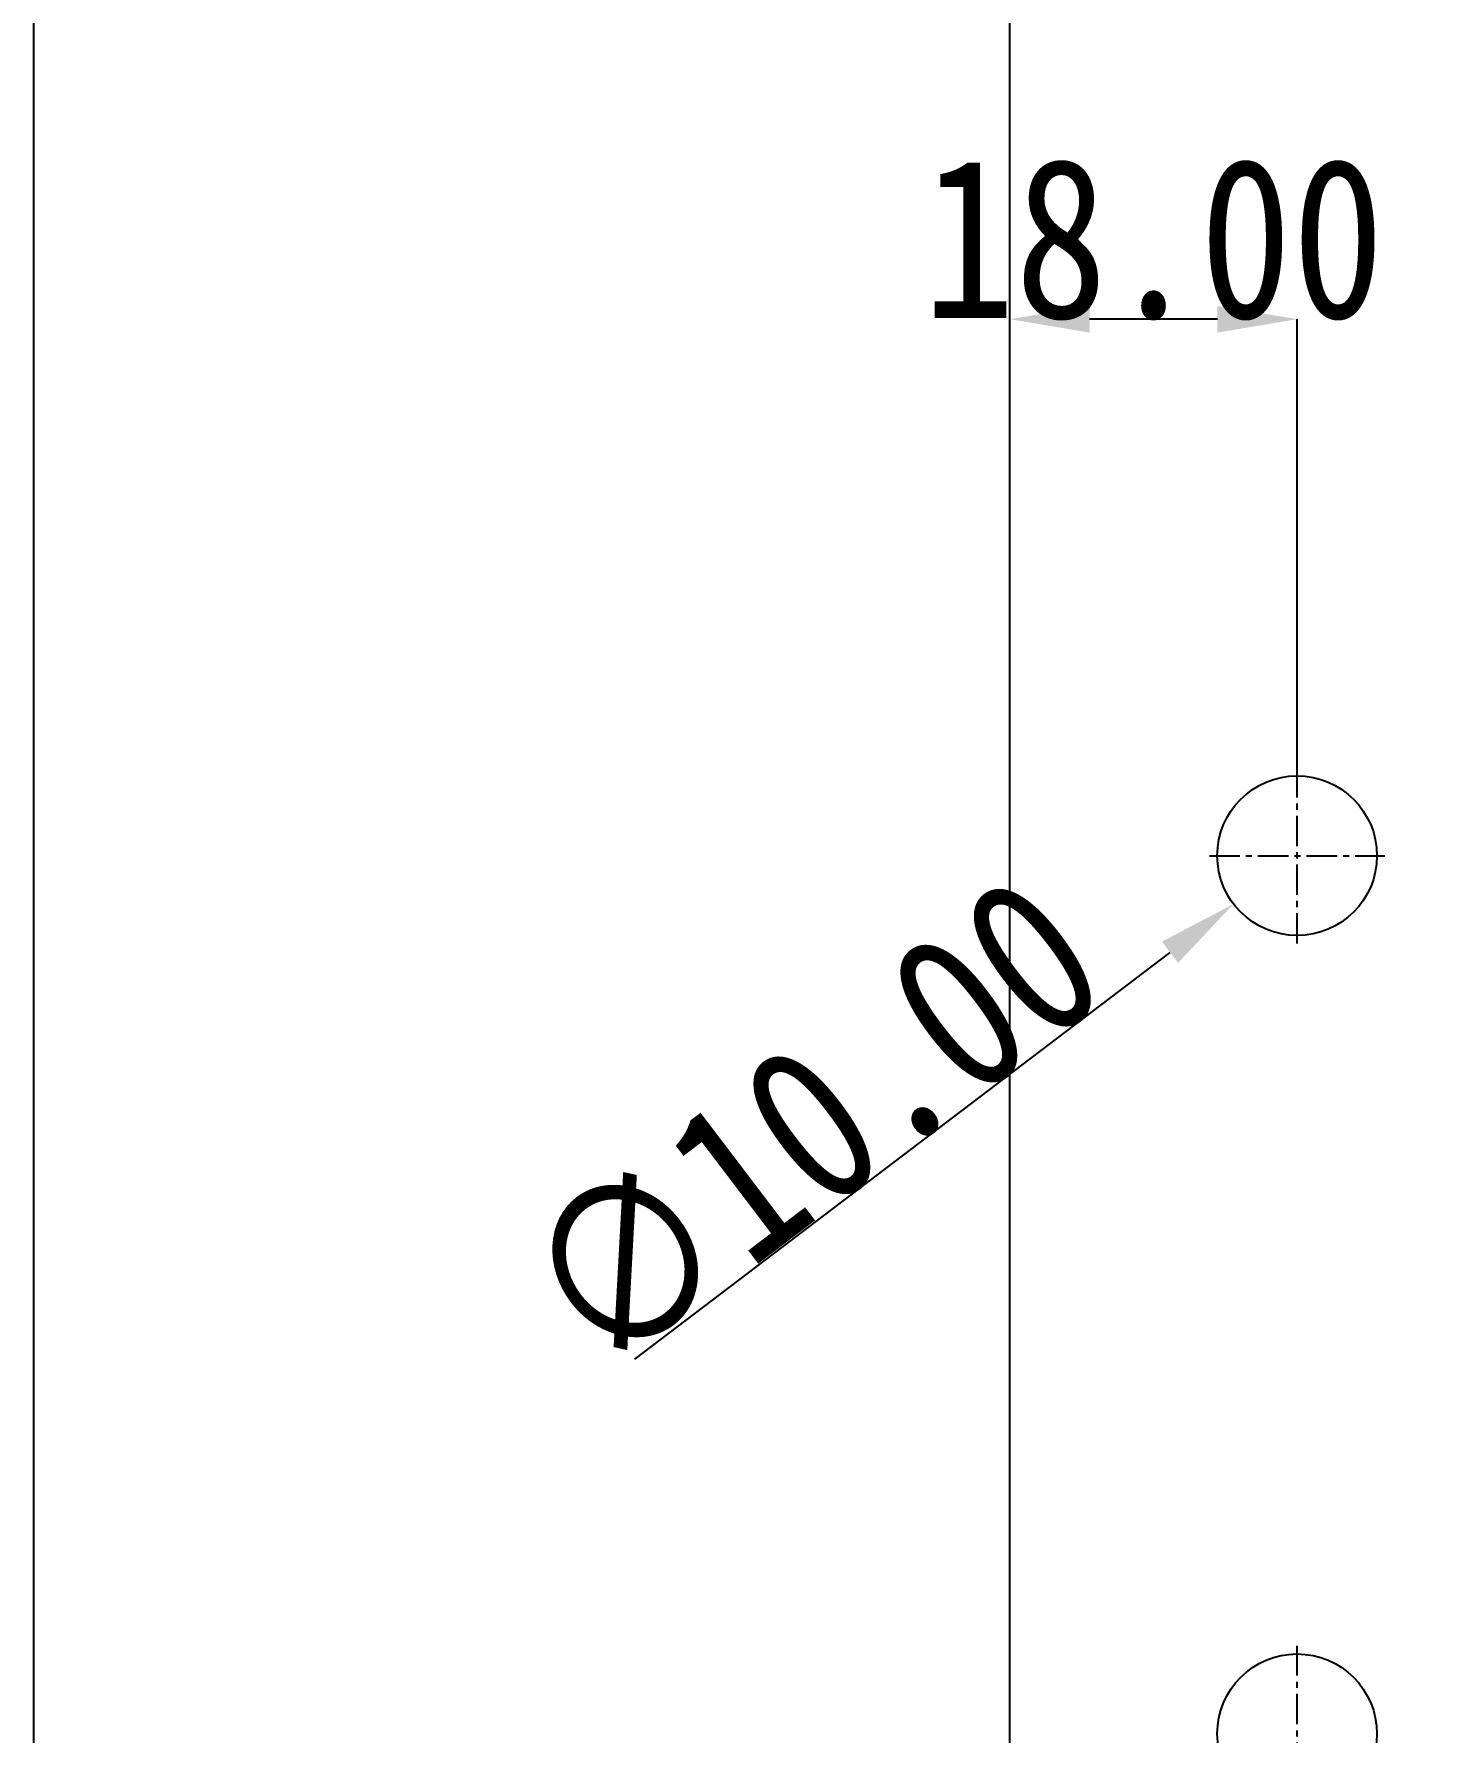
# Model space of a CAD drawing. Header units: millimetres. Extents: x -840 to 1682, y -9216 to -2117.
# Drawn here: x 104.6 to 193.2, y -6608.2 to -6501.9 of the extents above; entities that cross this region are included whole.
import ezdxf

# ---------------------------------------------------------------- set-up
doc = ezdxf.new("R2010")
doc.units = ezdxf.units.MM
doc.header["$LTSCALE"] = 16.335
doc.header["$PDMODE"] = 3
doc.header["$PDSIZE"] = 8
doc.linetypes.add('CENTER', pattern=[0.6, 0.375, -0.075, 0.075, -0.075])
doc.layers.get('0').update_dxf_attribs({"linetype": 'CONTINUOUS'})
doc.layers.get('Defpoints').update_dxf_attribs({"linetype": 'CONTINUOUS'})
doc.styles.get("Standard").update_dxf_attribs({"font": 'txt', "width": 0.85})
doc.dimstyles.new('mold', dxfattribs={"dimtxt": 10, "dimasz": 5, "dimexe": 0, "dimexo": 0, "dimgap": 0, "dimtad": 1, "dimzin": 1, "dimdsep": 46, "dimtxsty": 'Standard', "dimcen": 0, "dimclrd": 4, "dimclre": 4, "dimclrt": 6, "dimazin": 0, "dimtfac": 1, "dimtofl": 0, "dimtmove": 0, "dimatfit": 3, "dimfxl": 0, "dimarcsym": 0})

# ---------------------------------------------------------------- blocks, each defined once
blk = doc.blocks.new('*D697')
at = {"color": 4, "lineweight": -2}
for p, q in [((165.7, -6463.83), (165.7, -6414.87)), ((238.7, -6414.87), (170.7, -6414.87)), ((243.7, -6505.2), (243.7, -6414.87))]:
    blk.add_line(p, q, dxfattribs=at)
at = {"color": 4}
for points in [[(170.7, -6414.03), (170.7, -6415.7), (165.7, -6414.87)], [(238.7, -6414.03), (238.7, -6415.7), (243.7, -6414.87)]]:
    blk.add_solid(points, dxfattribs=at)
at = {"layer": 'Defpoints', "color": 0}
for p in [(165.7, -6414.87), (165.7, -6463.83), (243.7, -6505.2)]:
    blk.add_point(p, dxfattribs=at)
at = {"color": 6, "insert": (206.46, -6409.87), "char_height": 10, "attachment_point": 5}
blk.add_mtext('78.00', dxfattribs=at)
blk = doc.blocks.new('*D693')
at = {"color": 4, "lineweight": -2}
blk.add_line((142.2, -6584.9), (175.74, -6559.41), dxfattribs=at)
at = {"color": 4}
blk.add_solid([(175.23, -6558.74), (176.24, -6560.07), (179.72, -6556.38)], dxfattribs=at)
at = {"layer": 'Defpoints', "color": 0}
for p in [(187.68, -6550.33), (179.72, -6556.38)]:
    blk.add_point(p, dxfattribs=at)
at = {"color": 6, "insert": (153.27, -6570.2), "char_height": 10, "attachment_point": 5, "rotation": 37.2338}
blk.add_mtext('∅10.00', dxfattribs=at)
blk = doc.blocks.new('*D694')
at = {"color": 4, "lineweight": -2}
for p, q in [((165.7, -6528.97), (165.7, -6519.75)), ((178.7, -6519.75), (170.7, -6519.75)), ((183.7, -6549.71), (183.7, -6519.75))]:
    blk.add_line(p, q, dxfattribs=at)
at = {"color": 4}
for points in [[(170.7, -6518.92), (170.7, -6520.59), (165.7, -6519.75)], [(178.7, -6518.92), (178.7, -6520.59), (183.7, -6519.75)]]:
    blk.add_solid(points, dxfattribs=at)
at = {"layer": 'Defpoints', "color": 0}
for p in [(165.7, -6519.75), (165.7, -6528.97), (183.7, -6549.71)]:
    blk.add_point(p, dxfattribs=at)
at = {"color": 6, "insert": (174.7, -6514.75), "char_height": 10, "attachment_point": 5}
blk.add_mtext('18.00', dxfattribs=at)

msp = doc.modelspace()

# ---------------------------------------------------------------- linework, layer by layer
at = {"color": 7, "linetype": 'Continuous'}
msp.add_line((165.698, -6788.357), (165.698, -6448.357), dxfattribs=at)
at = {"color": 1, "linetype": 'CENTER', "ltscale": 0.310989}
for p, q in [((183.698, -6558.857), (183.698, -6547.857)), ((178.198, -6553.357), (189.198, -6553.357)), ((183.698, -6613.857), (183.698, -6602.857))]:
    msp.add_line(p, q, dxfattribs=at)
msp.add_lwpolyline([(104.569, -6391.976), (758.094, -6391.976), (758.094, -6865.517), (104.569, -6865.517)], close=True)
for centre in [(183.698, -6553.357), (183.698, -6608.357)]:
    msp.add_circle(centre, 5)

# ---------------------------------------------------------------- dimensions: what is measured, and where the dimension line sits
for base, p1, p2, picture, middle in [((165.698, -6414.867), (243.702, -6505.205), (165.698, -6463.831), '*D697', (206.462, -6414.867)), ((165.698, -6519.754), (183.698, -6549.712), (165.698, -6528.975), '*D694', (174.698, -6519.754))]:
    dim = msp.add_linear_dim(base=base, p1=p1, p2=p2, dimstyle='mold')
    dim.commit()
    dim.dimension.update_dxf_attribs({"geometry": picture, "text_midpoint": middle, "dimtype": 160})
dim = msp.add_diameter_dim_2p(p1=(187.678, -6550.332), p2=(179.717, -6556.383), dimstyle='mold')
dim.commit()
dim.dimension.update_dxf_attribs({"geometry": '*D693', "text_midpoint": (156.297, -6574.181), "dimtype": 163})

doc.saveas('drawing.dxf')
